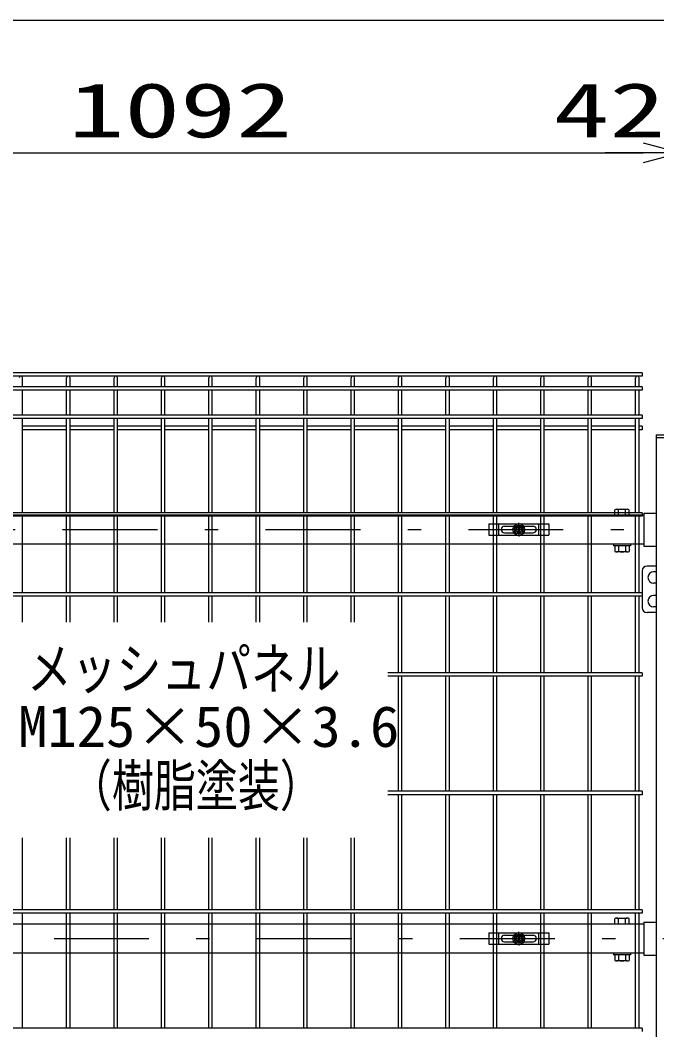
# Model space of a CAD drawing. Units: millimetres, scale not verified. Extents: x -4455 to 4455, y -3150 to 3150.
# Drawn here: x 2073 to 2745, y 369 to 1435 of the extents above; entities that cross this region are included whole.
import ezdxf
from ezdxf.enums import TextEntityAlignment as Align

# ---------------------------------------------------------------- set-up
doc = ezdxf.new("R2010")
doc.units = ezdxf.units.MM
doc.header["$LTSCALE"] = 20
doc.linetypes.add('USER1', pattern=[10.7, 5, -2.5, 0.7, -2.5])
doc.linetypes.add('USER2', pattern=[0.375, 0.25, -0.125])
for name, color, linetype, lineweight in [('0-1_寸法線', 4, 'Continuous', 25), ('0-2_0', 3, 'USER2', 25), ('0-4_扉横枠', 7, 'Continuous', 25), ('0-5_軸線', 2, 'USER1', 25), ('0-6_扉縦枠', 7, 'Continuous', 25), ('0-7_丁番', 3, 'Continuous', 25), ('1-2_固定金具', 41, 'Continuous', 25), ('1-3_NER', 30, 'Continuous', 25)]:
    doc.layers.add(name, color=color, linetype=linetype, lineweight=lineweight)
doc.styles.add('ＭＳ ゴシック', font='')
doc.styles.get('ＭＳ ゴシック').set_extended_font_data('MS Gothic')

# ---------------------------------------------------------------- blocks, each defined once
blk = doc.blocks.new('_Open30')
at = {"layer": '0-2_0', "color": 4, "linetype": 'Continuous'}
blk.add_line((0, 0), (-20, 0), dxfattribs=at)
blk.add_lwpolyline([(-20, 5.36), (0, 0), (-20, -5.36)], dxfattribs=at)
blk = doc.blocks.new('A$Cbe1bfa43')
at = {"layer": '1-2_固定金具'}
for p, q in [((0, 0), (1260, 0)), ((210, -240), (210, 0)), ((630, -80), (630, 22.9)), ((1050, -240), (1050, 0)), ((1260, 0), (1260, -240)), ((260, -120), (260.2, -120)), ((330, -50), (930, -50)), ((330, -190), (930, -190)), ((590, -120), (487.1, -120)), ((590, -120), (550, -120)), ((585.5, -112.8), (622.8, -112.8)), ((585.5, -127.2), (585.5, -112.8)), ((585.5, -112.8), (622.8, -112.8)), ((585.5, -127.2), (585.5, -112.8)), ((585.5, -112.8), (622.8, -112.8)), ((585.5, -127.2), (585.5, -112.8)), ((622.8, -127.2), (585.5, -127.2)), ((622.8, -127.2), (585.5, -127.2)), ((610, -120), (650, -120)), ((610, -120), (650, -120)), ((622.8, -112.8), (622.8, -75.5)), ((622.8, -112.8), (622.8, -75.5)), ((622.8, -112.8), (622.8, -75.5)), ((622.8, -112.8), (622.8, -75.5)), ((622.8, -112.8), (622.8, -75.5)), ((622.8, -112.8), (622.8, -75.5)), ((622.8, -75.5), (637.2, -75.5)), ((622.8, -75.5), (637.2, -75.5)), ((622.8, -75.5), (637.2, -75.5)), ((622.8, -75.5), (637.2, -75.5)), ((622.8, -75.5), (637.2, -75.5)), ((622.8, -75.5), (637.2, -75.5)), ((622.8, -164.5), (622.8, -127.2)), ((622.8, -164.5), (622.8, -127.2)), ((637.2, -164.5), (622.8, -164.5)), ((637.2, -164.5), (622.8, -164.5)), ((637.2, -164.5), (622.8, -164.5)), ((637.2, -164.5), (622.8, -164.5)), ((637.2, -164.5), (622.8, -164.5)), ((637.2, -164.5), (622.8, -164.5)), ((630, -80), (630, -40)), ((630, -140), (630, -100)), ((630, -140), (630, -100)), ((630, -160), (630, -200)), ((630, -160), (630, -262.9)), ((637.2, -75.5), (637.2, -112.8)), ((637.2, -75.5), (637.2, -112.8)), ((637.2, -75.5), (637.2, -112.8)), ((637.2, -75.5), (637.2, -112.8)), ((637.2, -75.5), (637.2, -112.8)), ((637.2, -112.8), (674.5, -112.8)), ((637.2, -112.8), (674.5, -112.8)), ((637.2, -112.8), (674.5, -112.8)), ((637.2, -127.2), (637.2, -164.5)), ((674.5, -127.2), (637.2, -127.2)), ((637.2, -127.2), (637.2, -164.5)), ((674.5, -127.2), (637.2, -127.2)), ((637.2, -127.2), (637.2, -164.5)), ((674.5, -127.2), (637.2, -127.2)), ((670, -120), (710, -120)), ((670, -120), (772.9, -120)), ((674.5, -112.8), (674.5, -127.2)), ((674.5, -112.8), (674.5, -127.2)), ((674.5, -112.8), (674.5, -127.2)), ((1004, -120), (1004.2, -120))]:
    blk.add_line(p, q, dxfattribs=at)
for points in [[(0, 0), (0, -240), (1260, -240)], [(585.5, -127.2), (585.5, -112.8), (622.8, -112.8)], [(585.5, -127.2), (585.5, -112.8), (622.8, -112.8)], [(585.5, -127.2), (585.5, -112.8), (622.8, -112.8)], [(622.8, -164.5), (622.8, -127.2), (585.5, -127.2)], [(622.8, -164.5), (622.8, -127.2), (585.5, -127.2)], [(622.8, -164.5), (622.8, -127.2), (585.5, -127.2)], [(622.8, -164.5), (622.8, -127.2), (585.5, -127.2)], [(637.2, -75.5), (637.2, -112.8), (674.5, -112.8), (674.5, -127.2)], [(637.2, -112.8), (674.5, -112.8), (674.5, -127.2)], [(637.2, -112.8), (674.5, -112.8), (674.5, -127.2)], [(674.5, -127.2), (637.2, -127.2), (637.2, -164.5)], [(674.5, -127.2), (637.2, -127.2), (637.2, -164.5)], [(674.5, -127.2), (637.2, -127.2), (637.2, -164.5)]]:
    blk.add_lwpolyline(points, dxfattribs=at)
for radius in [122.9, 122.9, 122.9, 122.9, 122.9, 122.9, 91.9, 91.9, 91.9, 91.9, 91.9, 91.9, 60]:
    blk.add_circle((630, -120), radius, dxfattribs=at)
for centre, start, end in [((330, -120), 90, 180), ((330, -120), 180, 270), ((930, -120), 0, 90), ((930, -120), 270, 0)]:
    blk.add_arc(centre, 70, start, end, dxfattribs=at)

msp = doc.modelspace()

# ---------------------------------------------------------------- linework, layer by layer
at = {"layer": '0-1_寸法線'}
for p, q in [((543.26, 1434.63), (2803.26, 1434.63)), ((1718.26, 1294.63), (2730.26, 1294.63)), ((2730.26, 1294.63), (2690.26, 1294.63))]:
    msp.add_line(p, q, dxfattribs=at)
at = {"layer": '0-4_扉横枠'}
for p, q in [((2700.56, 912.42), (2700.56, 917.87)), ((2702.44, 918.42), (2713.69, 918.42)), ((2704.31, 912.42), (2704.31, 917.87)), ((2711.81, 912.42), (2711.81, 917.87)), ((2715.56, 912.42), (2715.56, 917.87)), ((1717.26, 912.42), (2731.26, 912.42)), ((2700.56, 912.42), (2715.56, 912.42)), ((2731.26, 914.37), (2744.26, 914.37)), ((2731.26, 914.37), (2731.26, 879.47)), ((2731.26, 881.42), (1717.26, 881.42)), ((2699.06, 881.42), (2699.06, 879.82)), ((2717.06, 879.82), (2699.06, 879.82)), ((2700.56, 879.26), (2700.56, 873.87)), ((2713.69, 879.82), (2702.44, 879.82)), ((2704.31, 879.26), (2704.31, 873.87)), ((2711.81, 879.26), (2711.81, 873.87)), ((2715.56, 879.26), (2715.56, 873.87)), ((2717.06, 881.42), (2717.06, 879.82)), ((2731.26, 879.47), (2744.26, 879.47)), ((2713.69, 873.32), (2702.44, 873.32)), ((1717.26, 480.72), (2731.26, 480.72)), ((2700.56, 480.72), (2700.56, 486.17)), ((2700.56, 480.72), (2715.56, 480.72)), ((2702.44, 486.72), (2713.69, 486.72)), ((2704.31, 480.72), (2704.31, 486.17)), ((2711.81, 480.72), (2711.81, 486.17)), ((2715.56, 480.72), (2715.56, 486.17)), ((2731.26, 482.67), (2744.26, 482.67)), ((2731.26, 482.67), (2731.26, 447.77)), ((2731.26, 449.72), (1717.26, 449.72)), ((2699.06, 449.72), (2699.06, 448.12)), ((2717.06, 448.12), (2699.06, 448.12)), ((2713.69, 448.12), (2702.44, 448.12)), ((2717.06, 449.72), (2717.06, 448.12)), ((2731.26, 447.77), (2744.26, 447.77)), ((2700.56, 447.56), (2700.56, 442.17)), ((2713.69, 441.62), (2702.44, 441.62)), ((2704.31, 447.56), (2704.31, 442.17)), ((2711.81, 447.56), (2711.81, 442.17)), ((2715.56, 447.56), (2715.56, 442.17))]:
    msp.add_line(p, q, dxfattribs=at)
for centre, radius, start, end in [((2702.44, 914.97), 3.46, 57.13278, 122.86722), ((2708.06, 905.43), 12.99, 73.22135, 106.77865), ((2713.69, 914.97), 3.46, 57.13278, 122.86722), ((2702.44, 876.36), 3.46, 57.13278, 122.86722), ((2708.06, 866.83), 12.99, 73.22135, 106.77865), ((2713.69, 876.36), 3.46, 57.13278, 122.86722), ((2702.44, 876.77), 3.46, 237.13278, 302.86722), ((2708.06, 886.31), 12.99, 253.22135, 286.77865), ((2713.69, 876.77), 3.46, 237.13278, 302.86722), ((2702.44, 483.27), 3.46, 57.13278, 122.86722), ((2708.06, 473.73), 12.99, 73.22135, 106.77865), ((2713.69, 483.27), 3.46, 57.13278, 122.86722), ((2702.44, 444.66), 3.46, 57.13278, 122.86722), ((2708.06, 435.13), 12.99, 73.22135, 106.77865), ((2713.69, 444.66), 3.46, 57.13278, 122.86722), ((2702.44, 445.07), 3.46, 237.13278, 302.86722), ((2708.06, 454.61), 12.99, 253.22135, 286.77865), ((2713.69, 445.07), 3.46, 237.13278, 302.86722)]:
    msp.add_arc(centre, radius, start, end, dxfattribs=at)
at = {"layer": '0-5_軸線'}
for p, q in [((1690.16, 896.92), (2761.36, 896.92)), ((1681.16, 465.22), (2752.36, 465.22))]:
    msp.add_line(p, q, dxfattribs=at)
at = {"layer": '0-6_扉縦枠'}
for p, q in [((2744.26, 996.92), (2744.26, 993.92)), ((2744.26, 993.92), (2744.26, -917.08)), ((2770.26, 993.92), (2744.26, 993.92))]:
    msp.add_line(p, q, dxfattribs=at)
msp.add_lwpolyline([(2744.26, 996.92), (2770.26, 996.92), (2770.26, 993.92)], dxfattribs=at)
at = {"layer": '0-7_丁番'}
for p, q in [((2729.43, 853.42), (2729.43, 814.42)), ((2744.26, 858.42), (2734.43, 858.42)), ((2744.26, 852.42), (2741.43, 852.42)), ((2744.26, 840.42), (2741.43, 840.42)), ((2744.26, 827.42), (2741.43, 827.42)), ((2744.26, 815.42), (2741.43, 815.42)), ((2744.26, 809.42), (2734.43, 809.42))]:
    msp.add_line(p, q, dxfattribs=at)
for centre, radius, start, end in [((2734.43, 853.42), 5, 90, 180), ((2741.43, 846.42), 6, 90, 270), ((2741.43, 821.42), 6, 90, 270), ((2734.43, 814.42), 5, 180, 270)]:
    msp.add_arc(centre, radius, start, end, dxfattribs=at)
at = {"layer": '1-3_NER'}
for p, q in [((2729.26, 1062.52), (1719.26, 1062.52)), ((2729.26, 1058.92), (1719.26, 1058.92)), ((2076.06, 1047.62), (2076.06, 1057.12)), ((2122.46, 1047.62), (2122.46, 1057.12)), ((2126.06, 1047.62), (2126.06, 1057.12)), ((2172.46, 1047.62), (2172.46, 1057.12)), ((2176.06, 1047.62), (2176.06, 1057.12)), ((2222.46, 1047.62), (2222.46, 1057.12)), ((2226.06, 1047.62), (2226.06, 1057.12)), ((2272.46, 1047.62), (2272.46, 1057.12)), ((2276.06, 1047.62), (2276.06, 1057.12)), ((2322.46, 1047.62), (2322.46, 1057.12)), ((2326.06, 1047.62), (2326.06, 1057.12)), ((2372.46, 1047.62), (2372.46, 1057.12)), ((2376.06, 1047.62), (2376.06, 1057.12)), ((2422.46, 1047.62), (2422.46, 1057.12)), ((2426.06, 1047.62), (2426.06, 1057.12)), ((2472.46, 1047.62), (2472.46, 1057.12)), ((2476.06, 1047.62), (2476.06, 1057.12)), ((2522.46, 1047.62), (2522.46, 1057.12)), ((2526.06, 1047.62), (2526.06, 1057.12)), ((2572.46, 1047.62), (2572.46, 1057.12)), ((2576.06, 1047.62), (2576.06, 1057.12)), ((2622.46, 1047.62), (2622.46, 1057.12)), ((2626.06, 1047.62), (2626.06, 1057.12)), ((2672.46, 1047.62), (2672.46, 1057.12)), ((2676.06, 1047.62), (2676.06, 1057.12)), ((2722.46, 1047.62), (2722.46, 1057.12)), ((2726.06, 1047.62), (2726.06, 1057.12)), ((2729.26, 1062.52), (2729.26, 1058.92)), ((2729.26, 1047.62), (1719.26, 1047.62)), ((2729.26, 1047.62), (2729.26, 1044.02)), ((2729.26, 1044.02), (1719.26, 1044.02)), ((2076.06, 1017.82), (2076.06, 1044.02)), ((2122.46, 1017.82), (2122.46, 1044.02)), ((2126.06, 1017.82), (2126.06, 1044.02)), ((2172.46, 1017.82), (2172.46, 1044.02)), ((2176.06, 1017.82), (2176.06, 1044.02)), ((2222.46, 1017.82), (2222.46, 1044.02)), ((2226.06, 1017.82), (2226.06, 1044.02)), ((2272.46, 1017.82), (2272.46, 1044.02)), ((2276.06, 1017.82), (2276.06, 1044.02)), ((2322.46, 1017.82), (2322.46, 1044.02)), ((2326.06, 1017.82), (2326.06, 1044.02)), ((2372.46, 1017.82), (2372.46, 1044.02)), ((2376.06, 1017.82), (2376.06, 1044.02)), ((2422.46, 1017.82), (2422.46, 1044.02)), ((2426.06, 1017.82), (2426.06, 1044.02)), ((2472.46, 1017.82), (2472.46, 1044.02)), ((2476.06, 1017.82), (2476.06, 1044.02)), ((2522.46, 1017.82), (2522.46, 1044.02)), ((2526.06, 1017.82), (2526.06, 1044.02)), ((2572.46, 1017.82), (2572.46, 1044.02)), ((2576.06, 1017.82), (2576.06, 1044.02)), ((2622.46, 1017.82), (2622.46, 1044.02)), ((2626.06, 1017.82), (2626.06, 1044.02)), ((2672.46, 1017.82), (2672.46, 1044.02)), ((2676.06, 1017.82), (2676.06, 1044.02)), ((2722.46, 1017.82), (2722.46, 1044.02)), ((2726.06, 1017.82), (2726.06, 1044.02)), ((2729.26, 1017.82), (1719.26, 1017.82)), ((2729.26, 1014.22), (1719.26, 1014.22)), ((2076.06, 914.72), (2076.06, 1014.22)), ((2122.46, 914.72), (2122.46, 1014.22)), ((2126.06, 914.72), (2126.06, 1014.22)), ((2172.46, 914.72), (2172.46, 1014.22)), ((2176.06, 914.72), (2176.06, 1014.22)), ((2222.46, 914.72), (2222.46, 1014.22)), ((2226.06, 914.72), (2226.06, 1014.22)), ((2272.46, 914.72), (2272.46, 1014.22)), ((2276.06, 914.72), (2276.06, 1014.22)), ((2322.46, 914.72), (2322.46, 1014.22)), ((2326.06, 914.72), (2326.06, 1014.22)), ((2372.46, 914.72), (2372.46, 1014.22)), ((2376.06, 914.72), (2376.06, 1014.22)), ((2422.46, 914.72), (2422.46, 1014.22)), ((2426.06, 914.72), (2426.06, 1014.22)), ((2472.46, 914.72), (2472.46, 1014.22)), ((2476.06, 914.72), (2476.06, 1014.22)), ((2522.46, 914.72), (2522.46, 1014.22)), ((2526.06, 914.72), (2526.06, 1014.22)), ((2572.46, 914.72), (2572.46, 1014.22)), ((2576.06, 914.72), (2576.06, 1014.22)), ((2622.46, 914.72), (2622.46, 1014.22)), ((2626.06, 914.72), (2626.06, 1014.22)), ((2672.46, 914.72), (2672.46, 1014.22)), ((2676.06, 914.72), (2676.06, 1014.22)), ((2722.46, 914.72), (2722.46, 1014.22)), ((2726.06, 914.72), (2726.06, 1014.22)), ((2729.26, 1017.82), (2729.26, 1014.22)), ((2122.46, 1005.96), (2076.06, 1005.96)), ((2122.46, 1002.36), (2076.06, 1002.36)), ((2172.46, 1005.96), (2126.06, 1005.96)), ((2172.46, 1002.36), (2126.06, 1002.36)), ((2222.46, 1005.96), (2176.06, 1005.96)), ((2222.46, 1002.36), (2176.06, 1002.36)), ((2272.46, 1005.96), (2226.06, 1005.96)), ((2272.46, 1002.36), (2226.06, 1002.36)), ((2322.46, 1005.96), (2276.06, 1005.96)), ((2322.46, 1002.36), (2276.06, 1002.36)), ((2372.46, 1005.96), (2326.06, 1005.96)), ((2372.46, 1002.36), (2326.06, 1002.36)), ((2422.46, 1005.96), (2376.06, 1005.96)), ((2422.46, 1002.36), (2376.06, 1002.36)), ((2472.46, 1005.96), (2426.06, 1005.96)), ((2472.46, 1002.36), (2426.06, 1002.36)), ((2522.46, 1005.96), (2476.06, 1005.96)), ((2522.46, 1002.36), (2476.06, 1002.36)), ((2572.46, 1005.96), (2526.06, 1005.96)), ((2572.46, 1002.36), (2526.06, 1002.36)), ((2622.46, 1005.96), (2576.06, 1005.96)), ((2622.46, 1002.36), (2576.06, 1002.36)), ((2672.46, 1005.96), (2626.06, 1005.96)), ((2672.46, 1002.36), (2626.06, 1002.36)), ((2722.46, 1005.96), (2676.06, 1005.96)), ((2722.46, 1002.36), (2676.06, 1002.36)), ((2729.26, 1005.96), (2726.06, 1005.96)), ((2729.26, 1002.36), (2726.06, 1002.36)), ((2729.26, 1005.96), (2729.26, 1002.36)), ((2729.26, 911.12), (1719.26, 911.12)), ((2076.06, 830.22), (2076.06, 911.12)), ((2122.46, 830.22), (2122.46, 911.12)), ((2126.06, 830.22), (2126.06, 911.12)), ((2172.46, 830.22), (2172.46, 911.12)), ((2176.06, 830.22), (2176.06, 911.12)), ((2222.46, 830.22), (2222.46, 911.12)), ((2226.06, 830.22), (2226.06, 911.12)), ((2272.46, 830.22), (2272.46, 911.12)), ((2276.06, 830.22), (2276.06, 911.12)), ((2322.46, 830.22), (2322.46, 911.12)), ((2326.06, 830.22), (2326.06, 911.12)), ((2372.46, 830.22), (2372.46, 911.12)), ((2376.06, 830.22), (2376.06, 911.12)), ((2422.46, 830.22), (2422.46, 911.12)), ((2426.06, 830.22), (2426.06, 911.12)), ((2472.46, 830.22), (2472.46, 911.12)), ((2476.06, 830.22), (2476.06, 911.12)), ((2522.46, 830.22), (2522.46, 911.12)), ((2526.06, 830.22), (2526.06, 911.12)), ((2572.46, 830.22), (2572.46, 911.12)), ((2576.06, 830.22), (2576.06, 911.12)), ((2622.46, 830.22), (2622.46, 911.12)), ((2626.06, 830.22), (2626.06, 911.12)), ((2672.46, 830.22), (2672.46, 911.12)), ((2676.06, 830.22), (2676.06, 911.12)), ((2722.46, 830.22), (2722.46, 911.12)), ((2726.06, 830.22), (2726.06, 911.12)), ((2729.26, 914.72), (2729.26, 911.12)), ((2729.26, 826.62), (1719.26, 826.62)), ((2076.06, 799.23), (2076.06, 826.62)), ((2122.46, 799.23), (2122.46, 826.62)), ((2126.06, 799.23), (2126.06, 826.62)), ((2172.46, 799.23), (2172.46, 826.62)), ((2176.06, 799.23), (2176.06, 826.62)), ((2222.46, 799.23), (2222.46, 826.62)), ((2226.06, 799.23), (2226.06, 826.62)), ((2272.46, 799.23), (2272.46, 826.62)), ((2276.06, 799.23), (2276.06, 826.62)), ((2322.46, 799.23), (2322.46, 826.62)), ((2326.06, 799.23), (2326.06, 826.62)), ((2372.46, 799.23), (2372.46, 826.62)), ((2376.06, 799.23), (2376.06, 826.62)), ((2422.46, 799.23), (2422.46, 826.62)), ((2426.06, 799.23), (2426.06, 826.62)), ((2472.46, 745.72), (2472.46, 826.62)), ((2476.06, 745.72), (2476.06, 826.62)), ((2522.46, 745.72), (2522.46, 826.62)), ((2526.06, 745.72), (2526.06, 826.62)), ((2572.46, 745.72), (2572.46, 826.62)), ((2576.06, 745.72), (2576.06, 826.62)), ((2622.46, 745.72), (2622.46, 826.62)), ((2626.06, 745.72), (2626.06, 826.62)), ((2672.46, 745.72), (2672.46, 826.62)), ((2676.06, 745.72), (2676.06, 826.62)), ((2722.46, 745.72), (2722.46, 826.62)), ((2726.06, 745.72), (2726.06, 826.62)), ((2729.26, 830.22), (2729.26, 826.62)), ((2729.26, 745.72), (2461.13, 745.72)), ((2729.26, 742.12), (2461.13, 742.12)), ((2472.46, 620.72), (2472.46, 742.12)), ((2476.06, 620.72), (2476.06, 742.12)), ((2522.46, 620.72), (2522.46, 742.12)), ((2526.06, 620.72), (2526.06, 742.12)), ((2572.46, 620.72), (2572.46, 742.12)), ((2576.06, 620.72), (2576.06, 742.12)), ((2622.46, 620.72), (2622.46, 742.12)), ((2626.06, 620.72), (2626.06, 742.12)), ((2672.46, 620.72), (2672.46, 742.12)), ((2676.06, 620.72), (2676.06, 742.12)), ((2722.46, 620.72), (2722.46, 742.12)), ((2726.06, 620.72), (2726.06, 742.12)), ((2729.26, 745.72), (2729.26, 742.12)), ((2729.26, 620.72), (2461.13, 620.72)), ((2729.26, 620.72), (2729.26, 617.12)), ((2729.26, 617.12), (2461.13, 617.12)), ((2472.46, 495.72), (2472.46, 617.12)), ((2476.06, 495.72), (2476.06, 617.12)), ((2522.46, 495.72), (2522.46, 617.12)), ((2526.06, 495.72), (2526.06, 617.12)), ((2572.46, 495.72), (2572.46, 617.12)), ((2576.06, 495.72), (2576.06, 617.12)), ((2622.46, 495.72), (2622.46, 617.12)), ((2626.06, 495.72), (2626.06, 617.12)), ((2672.46, 495.72), (2672.46, 617.12)), ((2676.06, 495.72), (2676.06, 617.12)), ((2722.46, 495.72), (2722.46, 617.12)), ((2726.06, 495.72), (2726.06, 617.12)), ((2076.06, 495.72), (2076.06, 571.48)), ((2122.46, 495.72), (2122.46, 571.48)), ((2126.06, 495.72), (2126.06, 571.48)), ((2172.46, 495.72), (2172.46, 571.48)), ((2176.06, 495.72), (2176.06, 571.48)), ((2222.46, 495.72), (2222.46, 571.48)), ((2226.06, 495.72), (2226.06, 571.48)), ((2272.46, 495.72), (2272.46, 571.48)), ((2276.06, 495.72), (2276.06, 571.48)), ((2322.46, 495.72), (2322.46, 571.48)), ((2326.06, 495.72), (2326.06, 571.48)), ((2372.46, 495.72), (2372.46, 571.48)), ((2376.06, 495.72), (2376.06, 571.48)), ((2422.46, 495.72), (2422.46, 571.48)), ((2426.06, 495.72), (2426.06, 571.48)), ((2729.26, 492.12), (1719.26, 492.12)), ((2076.06, 370.72), (2076.06, 492.12)), ((2122.46, 370.72), (2122.46, 492.12)), ((2126.06, 370.72), (2126.06, 492.12)), ((2172.46, 370.72), (2172.46, 492.12)), ((2176.06, 370.72), (2176.06, 492.12)), ((2222.46, 370.72), (2222.46, 492.12)), ((2226.06, 370.72), (2226.06, 492.12)), ((2272.46, 370.72), (2272.46, 492.12)), ((2276.06, 370.72), (2276.06, 492.12)), ((2322.46, 370.72), (2322.46, 492.12)), ((2326.06, 370.72), (2326.06, 492.12)), ((2372.46, 370.72), (2372.46, 492.12)), ((2376.06, 370.72), (2376.06, 492.12)), ((2422.46, 370.72), (2422.46, 492.12)), ((2426.06, 370.72), (2426.06, 492.12)), ((2472.46, 370.72), (2472.46, 492.12)), ((2476.06, 370.72), (2476.06, 492.12)), ((2522.46, 370.72), (2522.46, 492.12)), ((2526.06, 370.72), (2526.06, 492.12)), ((2572.46, 370.72), (2572.46, 492.12)), ((2576.06, 370.72), (2576.06, 492.12)), ((2622.46, 370.72), (2622.46, 492.12)), ((2626.06, 370.72), (2626.06, 492.12)), ((2672.46, 370.72), (2672.46, 492.12)), ((2676.06, 370.72), (2676.06, 492.12)), ((2722.46, 370.72), (2722.46, 492.12)), ((2726.06, 370.72), (2726.06, 492.12)), ((2729.26, 495.72), (2729.26, 492.12)), ((2729.26, 370.72), (2729.26, 367.12))]:
    msp.add_line(p, q, dxfattribs=at)
for points in [[(2729.26, 914.72), (1719.26, 914.72), (1719.26, 911.12)], [(2729.26, 830.22), (1719.26, 830.22), (1719.26, 826.62)], [(2729.26, 495.72), (1719.26, 495.72), (1719.26, 492.12)], [(2729.26, 370.72), (1719.26, 370.72), (1719.26, 367.12)]]:
    msp.add_lwpolyline(points, dxfattribs=at)
for centre in [(2074.26, 1057.12), (2124.26, 1057.12), (2174.26, 1057.12), (2224.26, 1057.12), (2274.26, 1057.12), (2324.26, 1057.12), (2374.26, 1057.12), (2424.26, 1057.12), (2474.26, 1057.12), (2524.26, 1057.12), (2574.26, 1057.12), (2624.26, 1057.12), (2674.26, 1057.12), (2724.26, 1057.12)]:
    msp.add_arc(centre, 1.8, 0, 180, dxfattribs=at)

# ---------------------------------------------------------------- block references
at = {"layer": '0-1_寸法線', "xscale": 2, "yscale": 2}
msp.add_blockref('_Open30', (2770.26, 1294.63), dxfattribs=at)
msp.add_blockref('_Open30', (2770.26, 1294.63), dxfattribs=at)
at = {"layer": '1-2_固定金具', "xscale": 0.05, "yscale": 0.05}
for p in [(2567.76, 902.92), (2567.76, 471.22)]:
    msp.add_blockref('A$Cbe1bfa43', p, dxfattribs=at)

# ---------------------------------------------------------------- texts
at = {"layer": '0-1_寸法線', "color": 2, "style": 'ＭＳ ゴシック', "width": 1.5}
for s, p in [('1092', (2124.26, 1293.53)), ('42.8', (2635.87, 1293.53))]:
    msp.add_text(s, height=57.77, dxfattribs=at).set_placement(p, align=Align.BOTTOM_LEFT)
at = {"layer": '0-2_0', "color": 4, "style": 'ＭＳ ゴシック'}
for s, width, p in [('メッシュパネル', 0.8, (2080.64, 715.47)), ('M125×50×3.6', 1.05, (2071.19, 654.53)), ('（樹脂塗装）', 0.75, (2125.79, 592.08))]:
    msp.add_text(s, height=43.3, dxfattribs=dict(at, width=width)).set_placement(p, align=Align.BOTTOM_LEFT)

doc.saveas('drawing.dxf')
